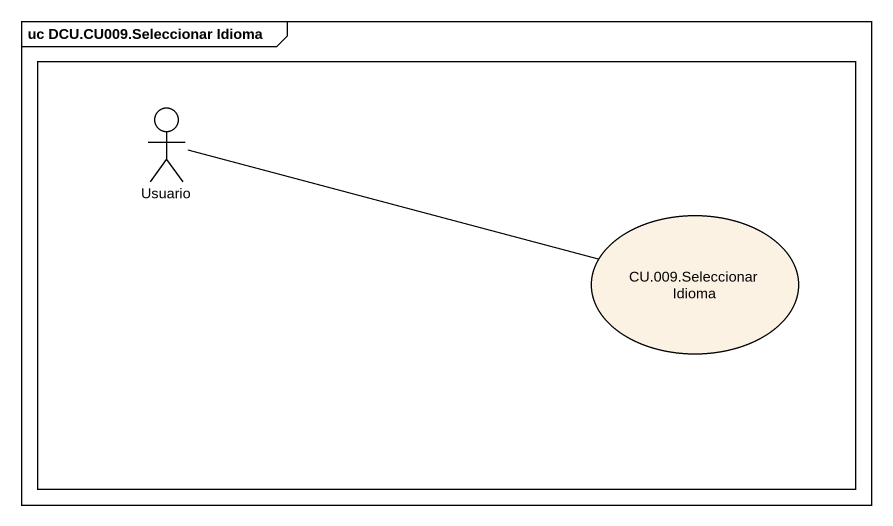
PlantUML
@startuml
mainframe uc DCU.CU009.Seleccionar Idioma
rectangle " " as rectangle1 {
  actor Usuario
  usecase "CU.009.Seleccionar Idioma" as CU_009_Seleccionar_Idioma
}
Usuario -right- CU_009_Seleccionar_Idioma
@enduml
